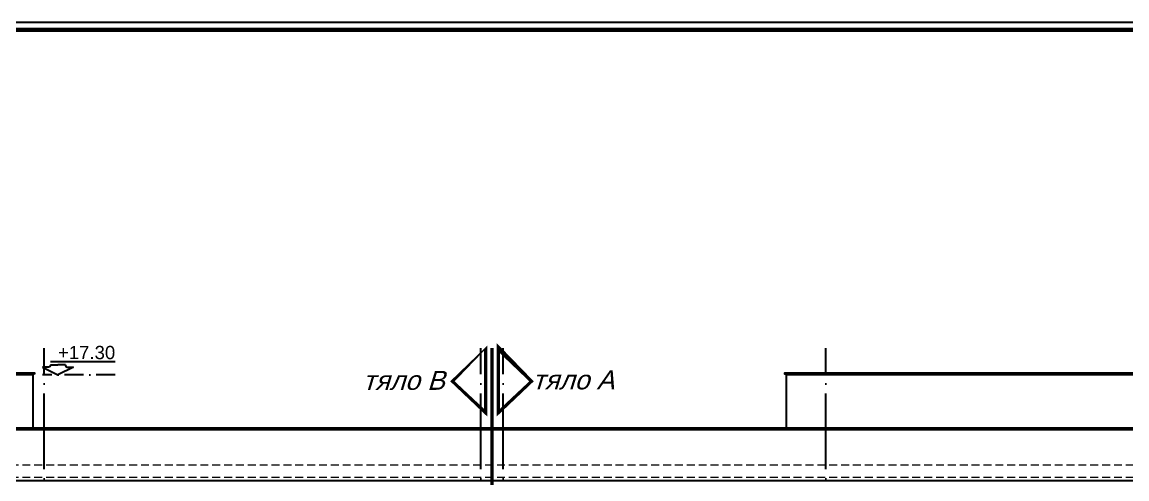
# Model space of a CAD drawing. Extents: x 9615146 to 9672346, y 4699603 to 4705703.
# Drawn here: x 9641663 to 9643409, y 4701881 to 4702603 of the extents above; entities that cross this region are included whole.
import ezdxf

# ---------------------------------------------------------------- set-up
doc = ezdxf.new("R2010")
doc.units = 0
doc.header["$LTSCALE"] = 0.5
doc.header["$MEASUREMENT"] = 0
for name, pattern in [('ACAD_ISO04W100', [30, 24, -3, 0, -3]), ('DASHED', [0.75, 0.5, -0.25]), ('OSI1000', [5, 3, -1, 0, -1])]:
    doc.linetypes.add(name, pattern=pattern)
for name, color, linetype in [('_axis', 1, 'ACAD_ISO04W100'), ('_dimension_evel', 4, 'CONTINUOUS'), ('_table', 3, 'CONTINUOUS'), ('_text_table', 3, 'CONTINUOUS'), ('fasadi', 147, 'CONTINUOUS')]:
    doc.layers.add(name, color=color, linetype=linetype)
doc.layers.add('_punk', color=8, linetype='DASHED', lineweight=9)
doc.styles.add('HEB1', font='', dxfattribs={"width": 0.8, "oblique": 17})
doc.styles.add('POMESHTENIA', font='arial.ttf', dxfattribs={"width": 0.9})
doc.styles.get('HEB1').set_extended_font_data('HebarU Cyr')

# ---------------------------------------------------------------- blocks, each defined once
blk = doc.blocks.new('rtyre')
at = {"layer": '_dimension_evel', "ltscale": 20}
for p, q in [((-21.08991620464076, 37.79426300298655), (161.5563992843381, 37.79426284031797)), ((-25.98991621100868, 21.88341124133149), (-43.67999989444797, 21.88341125623265)), ((-43.67999989444797, 21.88341125623265), (0, 0)), ((-21.08991621457972, 28.28064290881593), (-21.08991621457972, 26.78341123343125)), ((-21.08991621457972, 28.28064290881593), (2.484011929482222e-08, 28.28064289018948)), ((21.0899162642454, 28.28064287032612), (2.484011929482222e-08, 28.28064289018948)), ((43.67999993170088, 21.88341117924574), (0, 0)), ((21.0899162642454, 28.28064287032612), (21.08991626175703, 26.78341119617835)), ((25.98991624826158, 21.88341119538381), (43.67999993170088, 21.88341117924574))]:
    blk.add_line(p, q, dxfattribs=at)
for centre, major_axis, ratio, start_param, end_param in [((-25.98991620603192, 26.78341123839346), (3.464823224053962, 3.464823224053962), 0.9999999998278931, 3.926990816057631, 5.497787142683389), ((25.98991625322378, 26.78341119245306), (-3.464823224673926, 3.464823224673926), 0.9999999994715169, 0.7853981629014264, 2.356194488915409)]:
    blk.add_ellipse(centre, major_axis=major_axis, ratio=ratio, start_param=start_param, end_param=end_param, dxfattribs=at)
at = {"layer": '_dimension_evel', "linetype": 'OSI1000', "ltscale": 20, "style": 'HEB1', "oblique": 359.9999999871126, "width": 0.79999999781503}
blk.add_attdef('+12.50', (3.974128048866987e-08, 44.24032013564283), '', height=41.99999997485429, rotation=359.9999999466392, dxfattribs=at)

msp = doc.modelspace()

# ---------------------------------------------------------------- linework, layer by layer
at = {"layer": '_axis', "ltscale": 10}
for p, q in [((9641698.23069784, 4699945.264943919), (9641698.230697166, 4702088.083975567)), ((9642388.23069784, 4699945.264943919), (9642388.230697166, 4702088.083975567)), ((9642423.230697833, 4699945.264943919), (9642423.230697159, 4702088.083975567)), ((9642933.230697092, 4699945.26494393), (9642933.230696417, 4702088.083975579))]:
    msp.add_line(p, q, dxfattribs=at)
at = {"layer": '_dimension_evel', "linetype": 'OSI1000', "ltscale": 20}
msp.add_line((9641810.318131495, 4702045.838115517), (9641695.385747883, 4702045.838115517), dxfattribs=at)
at = {"layer": '_dimension_evel', "linetype": 'OSI1000', "ltscale": 20, "const_width": 5.000000000000002}
for points in [[(9642395.730697125, 4701983.083975582), (9642343.230697148, 4702035.583975597), (9642395.730697168, 4702088.083975579)], [(9642415.730697222, 4701983.083975582), (9642468.2306972, 4702035.583975597), (9642415.73069718, 4702088.083975579)]]:
    msp.add_lwpolyline(points, close=True, dxfattribs=at)
msp.add_lwpolyline([(9642405.730697174, 4701693.490494194), (9642405.730697174, 4702088.083975575)], dxfattribs=at)
at = {"layer": '_punk', "ltscale": 50}
for p, q in [((9639769.916966839, 4701903.838115537), (9650063.251864213, 4701903.838115537)), ((9639769.916966839, 4701883.838115538), (9650063.251864213, 4701883.838115538))]:
    msp.add_line(p, q, dxfattribs=at)
at = {"layer": '_table', "ltscale": 10}
msp.add_lwpolyline([(9639346.02944655, 4702603.380101887), (9651646.029446546, 4702603.380101884), (9651646.029446548, 4699603.380101882), (9639346.029446552, 4699603.380101885)], close=True, dxfattribs=at)
msp.add_lwpolyline([(9639497.713657077, 4702591.380101887, 6.842105263157892, 6.842105263157892, 0), (9651634.029446548, 4702591.380101883, 6.842105263157892, 6.842105263157892, 0), (9651634.029446546, 4699615.380101881, 6.842105263157892, 6.842105263157892, 0), (9639497.713657077, 4699615.380101889, 6.842105263157892, 6.842105263157892, 0)], format="xyseb", close=True, dxfattribs=at)
at = {"layer": 'fasadi'}
for points in [[(9641682.730738513, 4702046.838115517), (9640868.73072766, 4702046.838115517), (9640868.73072766, 4702048.838115517), (9641682.730738513, 4702048.838115517)], [(9640870.73072766, 4701961.838115516), (9641680.730738511, 4701961.838115516), (9641680.730738511, 4702045.838115517), (9640870.73072766, 4702045.838115517)], [(9643432.730727445, 4702046.838115517), (9642868.730727473, 4702046.838115517), (9642868.730727473, 4702048.838115517), (9643432.730727445, 4702048.838115517)], [(9642870.730727473, 4701961.838115516), (9643430.730727443, 4701961.838115516), (9643430.730727443, 4702045.838115517), (9642870.730727473, 4702045.838115517)], [(9649388.230712067, 4701959.838115514), (9640743.730727749, 4701959.838115514), (9640743.730727749, 4701961.838115514), (9649388.230712067, 4701961.838115514)], [(9640745.730727678, 4701878.838115543), (9649388.230712067, 4701878.838115543), (9649388.230712067, 4701958.838115514), (9640745.730727678, 4701958.838115514)]]:
    msp.add_lwpolyline(points, close=True, dxfattribs=at)

# ---------------------------------------------------------------- block references
at = {"layer": '_dimension_evel', "linetype": 'OSI1000', "ltscale": 20}
ref = msp.add_blockref('rtyre', (9641719.846547827, 4702045.838115514), dxfattribs=dict(at, xscale=0.5600000005215406, yscale=0.5600000005215406, zscale=0.5600000005215406))
ref.add_attrib('+12.50', '+17.30', (9641719.846547848, 4702070.612694792), dxfattribs={"linetype": 'OSI1000', "ltscale": 20, "height": 20.99999999999999, "style": 'POMESHTENIA'})

# ---------------------------------------------------------------- texts
at = {"layer": '_text_table', "color": 148, "style": 'POMESHTENIA', "oblique": 17}
for s, rotation, p in [('тяло B', 0.06045593656801351, (9642201.835936768, 4702022.007657763)), ('тяло A', 359.939544063432, (9642469.690241564, 4702022.975146878))]:
    msp.add_text(s, height=30, rotation=rotation, dxfattribs=at).set_placement(p)

doc.saveas('drawing.dxf')
